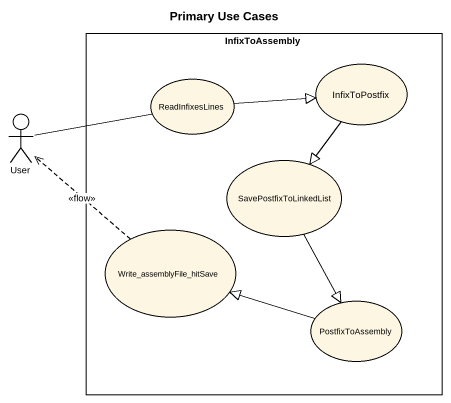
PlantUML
@startuml
title Primary Use Cases
rectangle InfixToAssembly {
  usecase ReadInfixesLines
  usecase InfixToPostfix
  usecase SavePostfixToLinkedList
  usecase Write_assemblyFile_hitSave
  usecase PostfixToAssembly
}
actor User
ReadInfixesLines -right-|> InfixToPostfix
InfixToPostfix --|> SavePostfixToLinkedList
User -right- ReadInfixesLines
SavePostfixToLinkedList --|> PostfixToAssembly
Write_assemblyFile_hitSave .up.> User : <<flow>>
PostfixToAssembly -left-|> Write_assemblyFile_hitSave
@enduml
